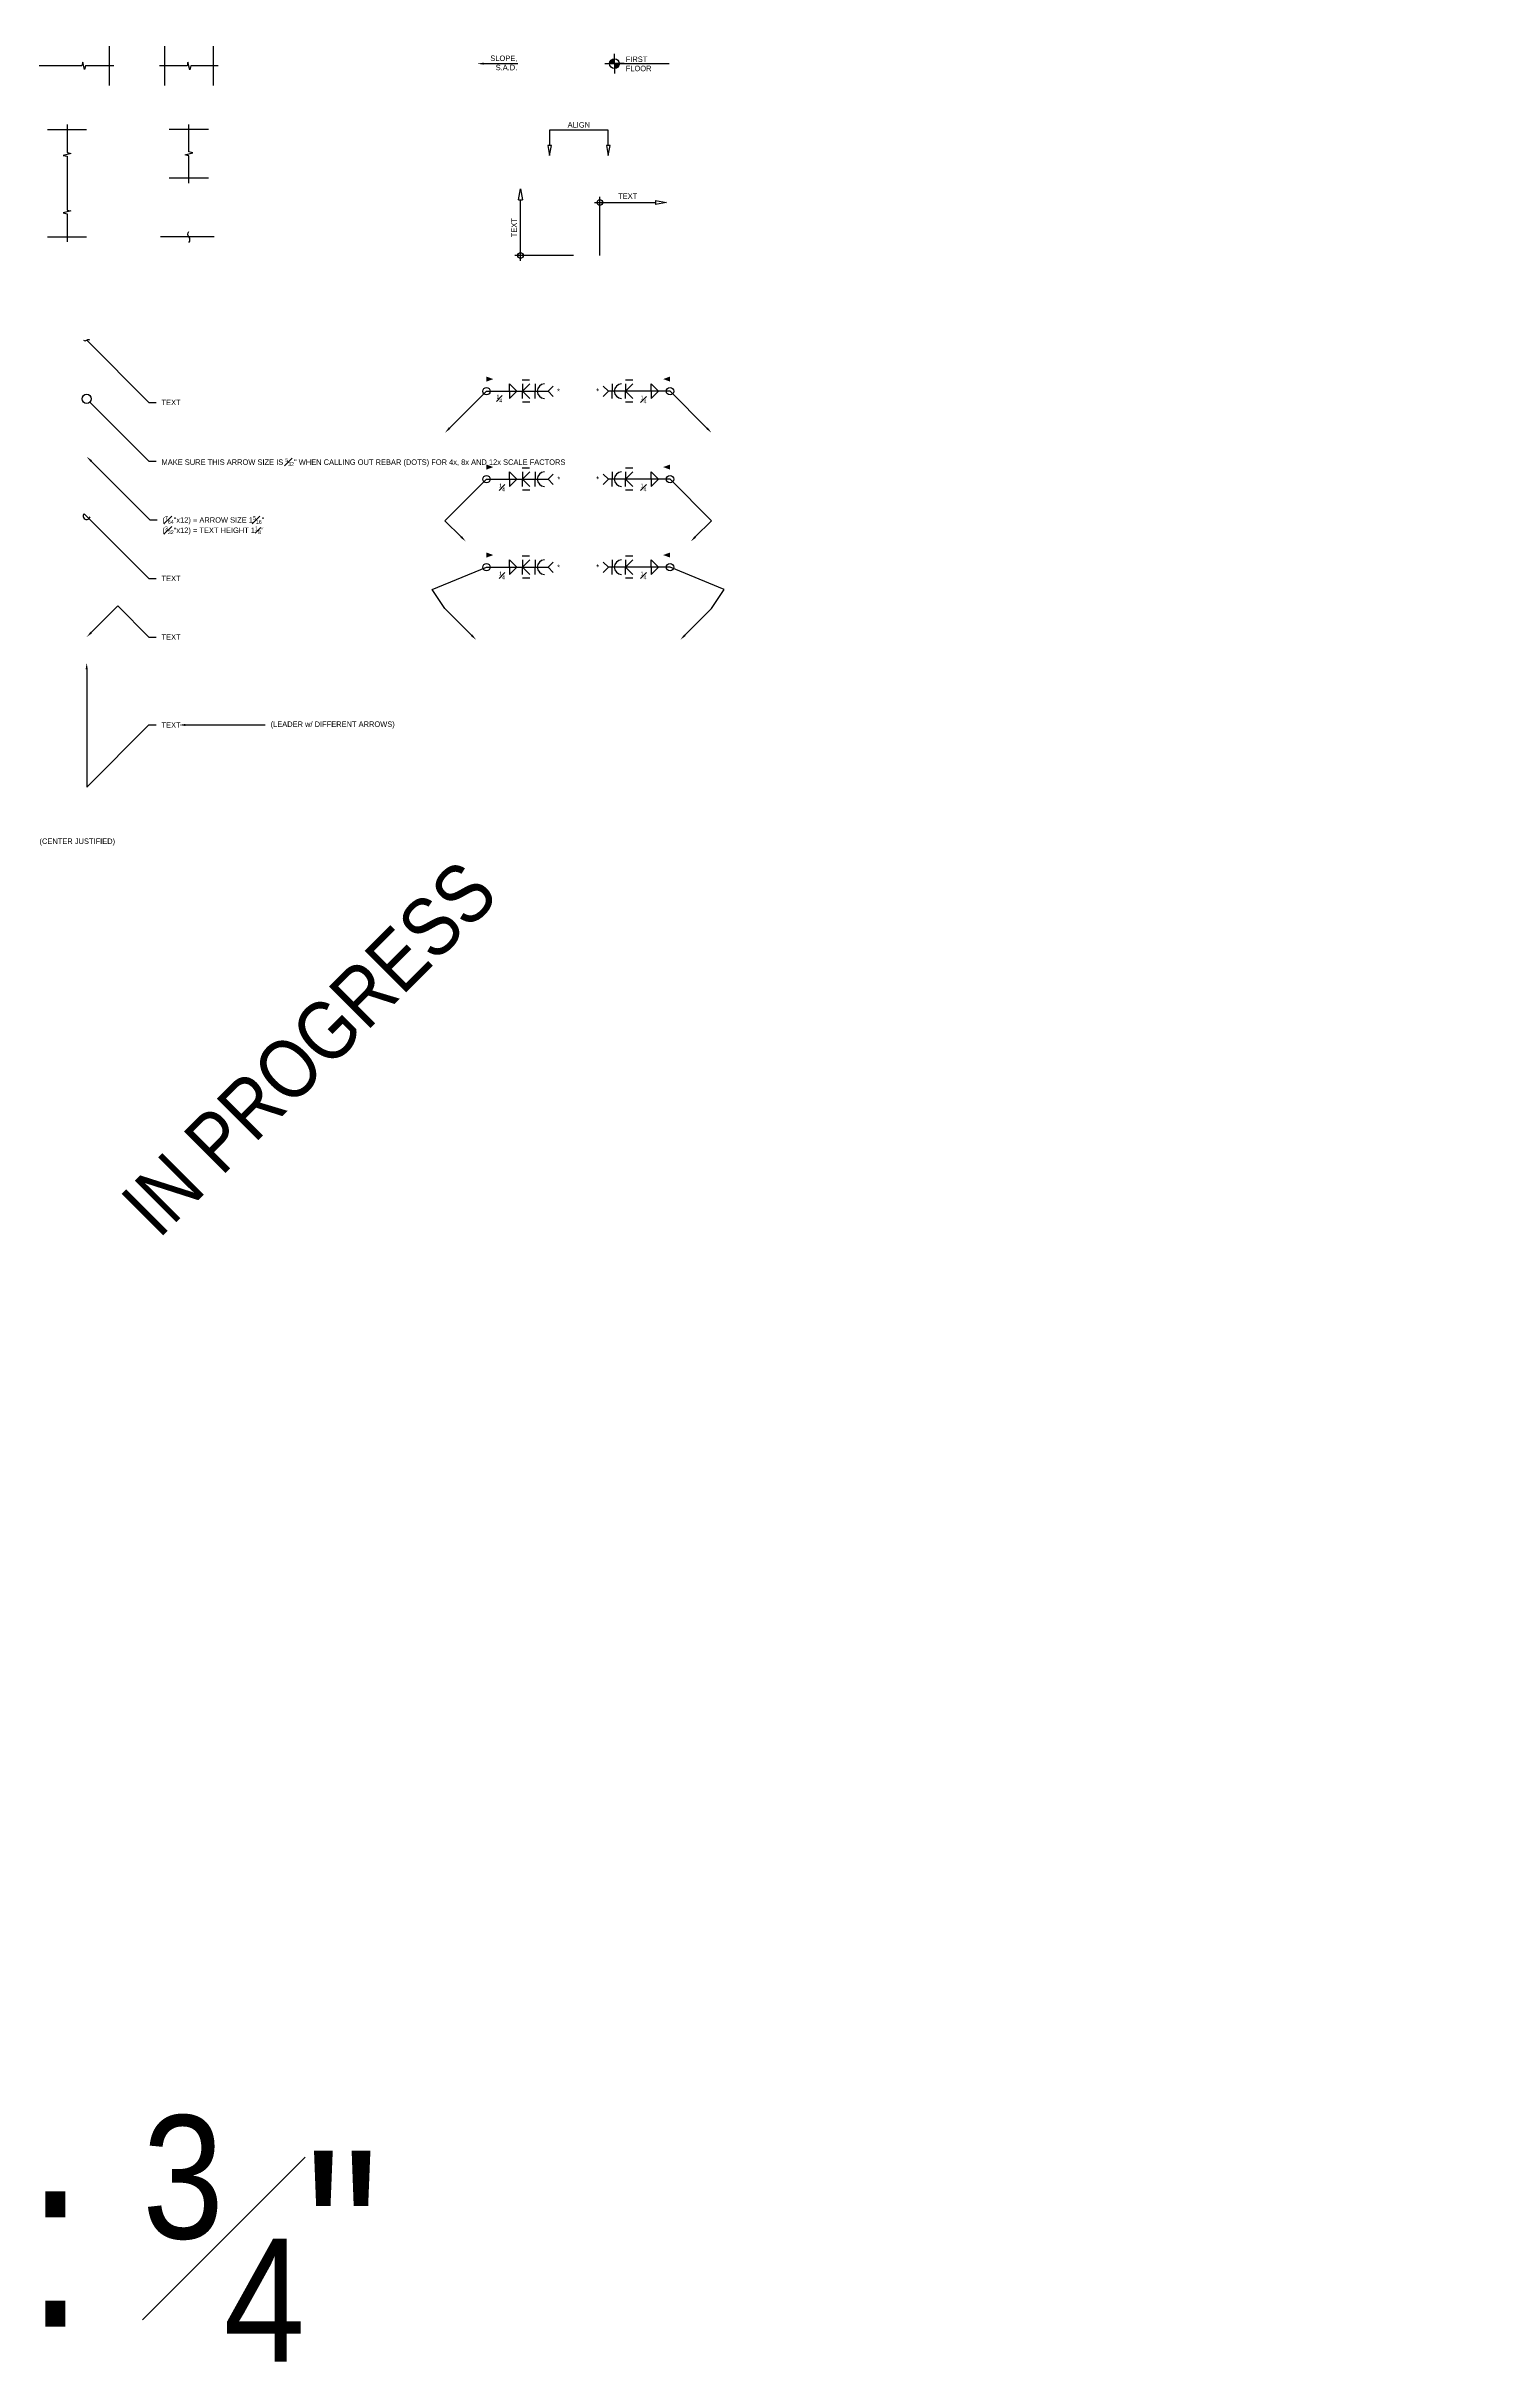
# Model space of a CAD drawing. Header units: inches. Extents: x -2661 to 42767, y -1222 to 9099.
# Drawn here: x 9316.5 to 9512.8, y 1395.1 to 1710.9 of the extents above; entities that cross this region are included whole.
import ezdxf
from ezdxf import colors
from ezdxf.entities.mleader import LeaderData, LeaderLine
from ezdxf.math import Vec2, Vec3

# ---------------------------------------------------------------- set-up
doc = ezdxf.new("R2010")
doc.units = ezdxf.units.IN
doc.header["$LTSCALE"] = 12
doc.header["$MEASUREMENT"] = 0
doc.header["$PDMODE"] = 3
doc.layers.get('0').update_dxf_attribs({"linetype": 'CONTINUOUS'})
doc.layers.get('DefPoints').update_dxf_attribs({"color": 251, "linetype": 'CONTINUOUS'})
for name, color, linetype in [('S-ANNO-DIMS', 2, 'CONTINUOUS'), ('S-ANNO-NOTE', 4, 'CONTINUOUS'), ('S-ANNO-NOTE-EXIST', 251, 'CONTINUOUS'), ('S-BREAK', 2, 'CONTINUOUS'), ('S-ROOM-NAME', 251, 'CONTINUOUS')]:
    doc.layers.add(name, color=color, linetype=linetype)
doc.layers.add('S-ANNO-NONPLOT', color=253, linetype='CONTINUOUS', plot=False, transparency=0.5)
doc.styles.add('Arial', font='arial.ttf', dxfattribs={"width": 0.85})
doc.dimstyles.new('DIM-8_Se', dxfattribs={"dimscale": 8, "dimtxt": 0.09375, "dimasz": 0.109375, "dimexe": 0.0625, "dimexo": 0.0625, "dimgap": 0.0625, "dimtad": 1, "dimdec": 4, "dimzin": 11, "dimdsep": 46, "dimlunit": 4, "dimtxsty": 'Arial', "dimblk": 'ARCHTICK', "dimcen": 0.125, "dimdle": 0.0625, "dimclrd": 256, "dimclre": 256, "dimclrt": 4, "dimadec": 0, "dimazin": 0, "dimtfac": 0.75, "dimtdec": 4, "dimtmove": 0, "dimatfit": 3, "dimfxl": 1, "dimfrac": 1, "dimtolj": 1, "dimtzin": 0, "dimarcsym": 0})

# ---------------------------------------------------------------- blocks, each defined once
blk = doc.blocks.new('_Integral')
at = {"color": 0, "linetype": 'ByBlock', "lineweight": -2}
for centre, start, end in [((0.44, -0.09), 102, 168), ((-0.44, 0.09), 282, 348)]:
    blk.add_arc(centre, 0.454, start, end, dxfattribs=at)
blk = doc.blocks.new('_DotBlank')
at = {"color": 0, "lineweight": -2}
blk.add_line((-0.5, 0), (-1, 0), dxfattribs=at)
blk.add_circle((0, 0), 0.5, dxfattribs=at)
blk = doc.blocks.new('_ClosedBlank')
at = {"color": 0, "linetype": 'ByBlock', "lineweight": -2}
for p, q in [((-1, 0.17), (0, 0)), ((-1, 0.17), (-1, -0.17)), ((0, 0), (-1, -0.17))]:
    blk.add_line(p, q, dxfattribs=at)
blk = doc.blocks.new('ARROW-LOOP')
at = {"color": 0}
blk.add_lwpolyline([(-1.81, 0), (0.54, 0, 1.317177), (-0.46, -0.28)], format="xyb", dxfattribs=at)
blk = doc.blocks.new('ELEV-SYMB')
at = {"layer": 'S-ANNO-NOTE', "color": 2}
for points in [[(-2, 0), (0, 0), (0, 2)], [(2, 0), (0, 0), (0, -2)]]:
    blk.add_lwpolyline(points, dxfattribs=at)
at = {"layer": 'S-ANNO-NOTE', "color": 2, "const_width": 1}
for points in [[(0, 0.5, 0.414214), (-0.5, 0, 0.414214)], [(0, -0.5, 0.414214), (0.5, 0, 0.414214)]]:
    blk.add_lwpolyline(points, format="xyb", dxfattribs=at)
at = {"layer": 'S-ANNO-NOTE', "color": 2}
blk.add_circle((0, 0), 1, dxfattribs=at)
blk = doc.blocks.new('_Small')
at = {"color": 0, "linetype": 'ByBlock', "lineweight": -2}
blk.add_circle((0, 0), 0.25, dxfattribs=at)
blk = doc.blocks.new('*D716')
at = {"layer": 'DefPoints', "color": 0, "transparency": 16777216}
for p in [(9401.09, 1689.61), (9401.09, 1689.61), (9392, 1682.38)]:
    blk.add_point(p, dxfattribs=at)
at = {"layer": 'S-ANNO-DIMS', "lineweight": -2, "transparency": 16777216}
for p, q in [((9392, 1682.38), (9392, 1690.36)), ((9391.25, 1689.61), (9399.59, 1689.61))]:
    blk.add_line(p, q, dxfattribs=at)
at = {"layer": 'S-ANNO-DIMS', "lineweight": -2, "transparency": 16777216, "xscale": 1.5, "yscale": 1.5, "zscale": 1.5, "rotation": 180}
blk.add_blockref('_Small', (9392, 1689.61), dxfattribs=at)
at = {"layer": 'S-ANNO-DIMS', "lineweight": -2, "transparency": 16777216, "xscale": 1.5, "yscale": 1.5, "zscale": 1.5}
blk.add_blockref('_ClosedBlank', (9401.09, 1689.61), dxfattribs=at)
at = {"layer": 'S-ANNO-DIMS', "color": 4, "transparency": 16777216, "insert": (9395.79, 1690.48), "char_height": 0.75, "attachment_point": 5, "style": 'Arial'}
blk.add_mtext('\\A1;TEXT ', dxfattribs=at)
blk = doc.blocks.new('Se_BREAK SQUIGGLE')
at = {"layer": 'S-BREAK'}
blk.add_lwpolyline([(0, -0.37, 0.408465), (0, 0, -0.407415), (0, 0.37, -2.166217)], format="xyb", dxfattribs=at)
blk = doc.blocks.new('Se_BREAK SYMBOL')
at = {"color": 0, "linetype": 'ByBlock'}
blk.add_lwpolyline([(6, 0), (0.38, 0), (0.19, -0.78), (-0.19, 0.78), (-0.38, 0), (-6, 0)], dxfattribs=at)
blk = doc.blocks.new('*D697')
at = {"layer": 'DefPoints', "color": 0, "transparency": 16777216}
for p in [(9381.17, 1691.47), (9381.17, 1691.47), (9388.41, 1682.38)]:
    blk.add_point(p, dxfattribs=at)
at = {"layer": 'S-ANNO-DIMS', "lineweight": -2, "transparency": 16777216}
for p, q in [((9381.17, 1681.63), (9381.17, 1689.97)), ((9388.41, 1682.38), (9380.42, 1682.38))]:
    blk.add_line(p, q, dxfattribs=at)
at = {"layer": 'S-ANNO-DIMS', "lineweight": -2, "transparency": 16777216, "xscale": 1.5, "yscale": 1.5, "zscale": 1.5}
for name, p, rotation in [('_ClosedBlank', (9381.17, 1691.47), 90), ('_Small', (9381.17, 1682.38), 270)]:
    blk.add_blockref(name, p, dxfattribs=dict(at, rotation=rotation))
at = {"layer": 'S-ANNO-DIMS', "color": 4, "transparency": 16777216, "insert": (9380.3, 1686.17), "char_height": 0.75, "attachment_point": 5, "rotation": 90, "style": 'Arial'}
blk.add_mtext('\\A1;TEXT ', dxfattribs=at)

msp = doc.modelspace()

# ---------------------------------------------------------------- linework, layer by layer
at = {"layer": 'S-ANNO-DIMS'}
msp.add_lwpolyline([(9393.37865, 1697.36114), (9392.87865, 1697.36114), (9393.12865, 1696.02781), (9393.37865, 1697.36114), (9393.12865, 1697.36114), (9393.12865, 1699.48248), (9385.12865, 1699.48248), (9385.12865, 1697.36114), (9384.87865, 1697.36114), (9385.12865, 1696.02781), (9385.37865, 1697.36114), (9384.87865, 1697.36114)], dxfattribs=at)
at = {"layer": 'S-ANNO-NONPLOT'}
for p, q in [((9325.0655, 1710.91349), (9325.0655, 1705.58015)), ((9332.61384, 1710.91349), (9332.61384, 1705.58015)), ((9339.2805, 1710.91349), (9339.2805, 1705.58015)), ((9316.67009, 1699.58015), (9322.00342, 1699.58015)), ((9338.61384, 1699.58015), (9333.2805, 1699.58015)), ((9338.61384, 1692.91349), (9333.2805, 1692.91349)), ((9316.67009, 1684.90572), (9322.00342, 1684.90572))]:
    msp.add_line(p, q, dxfattribs=at)
msp.add_lwpolyline([(9339.41629, 1684.90572), (9332.09936, 1684.90572)], dxfattribs=at)
at = {"layer": 'S-ANNO-NOTE', "color": 2}
msp.add_line((9392.65486, 1708.54926), (9401.45806, 1708.54926), dxfattribs=at)
at = {"layer": 'S-ANNO-NOTE'}
for p, q in [((9382.40329, 1665.36287), (9381.40329, 1665.36287)), ((9383.17963, 1664.86287), (9383.17963, 1663.86287)), ((9393.69062, 1664.86287), (9393.69062, 1663.86287)), ((9396.47544, 1665.36287), (9395.47544, 1665.36287)), ((9382.43067, 1662.36287), (9381.43067, 1662.36287)), ((9383.17963, 1662.86287), (9383.17963, 1663.86287)), ((9393.69062, 1662.86287), (9393.69062, 1663.86287)), ((9396.47544, 1662.36287), (9395.47544, 1662.36287)), ((9382.40329, 1653.36287), (9381.40329, 1653.36287)), ((9383.17963, 1652.86287), (9383.17963, 1651.86287)), ((9383.17963, 1650.86287), (9383.17963, 1651.86287)), ((9393.69062, 1652.86287), (9393.69062, 1651.86287)), ((9393.69062, 1650.86287), (9393.69062, 1651.86287)), ((9396.47544, 1653.36287), (9395.47544, 1653.36287)), ((9382.43067, 1650.36287), (9381.43067, 1650.36287)), ((9396.47544, 1650.36287), (9395.47544, 1650.36287)), ((9382.40329, 1641.36287), (9381.40329, 1641.36287)), ((9383.17963, 1640.86287), (9383.17963, 1639.86287)), ((9383.17963, 1638.86287), (9383.17963, 1639.86287)), ((9393.69062, 1640.86287), (9393.69062, 1639.86287)), ((9393.69062, 1638.86287), (9393.69062, 1639.86287)), ((9396.47544, 1641.36287), (9395.47544, 1641.36287)), ((9382.43067, 1638.36287), (9381.43067, 1638.36287)), ((9396.47544, 1638.36287), (9395.47544, 1638.36287))]:
    msp.add_line(p, q, dxfattribs=at)
for points in [[(9376.53162, 1663.86287, 0, 0, 0), (9376.53162, 1665.52085, 0.68404, 0, 0), (9377.47132, 1665.52085, 0, 0, 0)], [(9401.56254, 1663.86287, 0, 0, 0), (9401.56254, 1665.52085, 0.68404, 0, 0), (9400.62284, 1665.52085, 0, 0, 0)], [(9376.53162, 1651.86287, 0, 0, 0), (9376.53162, 1653.52085, 0.68404, 0, 0), (9377.47132, 1653.52085, 0, 0, 0)], [(9401.56254, 1651.86287, 0, 0, 0), (9401.56254, 1653.52085, 0.68404, 0, 0), (9400.62284, 1653.52085, 0, 0, 0)], [(9376.53162, 1639.86287, 0, 0, 0), (9376.53162, 1641.52085, 0.68404, 0, 0), (9377.47132, 1641.52085, 0, 0, 0)], [(9401.56254, 1639.86287, 0, 0, 0), (9401.56254, 1641.52085, 0.68404, 0, 0), (9400.62284, 1641.52085, 0, 0, 0)]]:
    msp.add_lwpolyline(points, format="xyseb", dxfattribs=at)
for points in [[(9379.6817, 1663.86287), (9379.6817, 1664.86287), (9380.6817, 1663.86287)], [(9381.43067, 1664.86287), (9381.43067, 1663.86287), (9382.43067, 1664.86287)], [(9385.63375, 1663.15576), (9384.92664, 1663.86287), (9385.63375, 1664.56997)], [(9392.46041, 1663.15576), (9393.16751, 1663.86287), (9392.46041, 1664.56997)], [(9395.50282, 1664.86287), (9395.50282, 1663.86287), (9396.50282, 1664.86287)], [(9398.98271, 1663.86287), (9398.98271, 1664.86287), (9399.98271, 1663.86287)], [(9379.6817, 1663.86287), (9379.6817, 1662.86287), (9380.6817, 1663.86287)], [(9381.43067, 1662.86287), (9381.43067, 1663.86287), (9382.43067, 1662.86287)], [(9395.50282, 1662.86287), (9395.50282, 1663.86287), (9396.50282, 1662.86287)], [(9398.98271, 1663.86287), (9398.98271, 1662.86287), (9399.98271, 1663.86287)], [(9379.6817, 1651.86287), (9379.6817, 1652.86287), (9380.6817, 1651.86287)], [(9379.6817, 1651.86287), (9379.6817, 1650.86287), (9380.6817, 1651.86287)], [(9381.43067, 1652.86287), (9381.43067, 1651.86287), (9382.43067, 1652.86287)], [(9381.43067, 1650.86287), (9381.43067, 1651.86287), (9382.43067, 1650.86287)], [(9385.63375, 1651.15576), (9384.92664, 1651.86287), (9385.63375, 1652.56997)], [(9392.46041, 1651.15576), (9393.16751, 1651.86287), (9392.46041, 1652.56997)], [(9395.50282, 1652.86287), (9395.50282, 1651.86287), (9396.50282, 1652.86287)], [(9395.50282, 1650.86287), (9395.50282, 1651.86287), (9396.50282, 1650.86287)], [(9398.98271, 1651.86287), (9398.98271, 1652.86287), (9399.98271, 1651.86287)], [(9398.98271, 1651.86287), (9398.98271, 1650.86287), (9399.98271, 1651.86287)], [(9379.6817, 1639.86287), (9379.6817, 1640.86287), (9380.6817, 1639.86287)], [(9379.6817, 1639.86287), (9379.6817, 1638.86287), (9380.6817, 1639.86287)], [(9381.43067, 1640.86287), (9381.43067, 1639.86287), (9382.43067, 1640.86287)], [(9381.43067, 1638.86287), (9381.43067, 1639.86287), (9382.43067, 1638.86287)], [(9385.63375, 1639.15576), (9384.92664, 1639.86287), (9385.63375, 1640.56997)], [(9392.46041, 1639.15576), (9393.16751, 1639.86287), (9392.46041, 1640.56997)], [(9395.50282, 1640.86287), (9395.50282, 1639.86287), (9396.50282, 1640.86287)], [(9395.50282, 1638.86287), (9395.50282, 1639.86287), (9396.50282, 1638.86287)], [(9398.98271, 1639.86287), (9398.98271, 1640.86287), (9399.98271, 1639.86287)], [(9398.98271, 1639.86287), (9398.98271, 1638.86287), (9399.98271, 1639.86287)]]:
    msp.add_lwpolyline(points, dxfattribs=at)
for centre in [(9376.53162, 1663.86287), (9401.56254, 1663.86287), (9376.53162, 1651.86287), (9401.56254, 1651.86287), (9376.53162, 1639.86287), (9401.56254, 1639.86287)]:
    msp.add_circle(centre, 0.5, dxfattribs=at)
for centre, start, end in [((9384.50022, 1663.79228), 93.7722975, 176.2277025), ((9395.01121, 1663.79228), 93.7722975, 176.2277025), ((9384.50022, 1663.93345), 183.7722975, 266.2277025), ((9395.01121, 1663.93345), 183.7722975, 266.2277025), ((9384.50022, 1651.79228), 93.7722975, 176.2277025), ((9384.50022, 1651.93345), 183.7722975, 266.2277025), ((9395.01121, 1651.79228), 93.7722975, 176.2277025), ((9395.01121, 1651.93345), 183.7722975, 266.2277025), ((9384.50022, 1639.79228), 93.7722975, 176.2277025), ((9384.50022, 1639.93345), 183.7722975, 266.2277025), ((9395.01121, 1639.79228), 93.7722975, 176.2277025), ((9395.01121, 1639.93345), 183.7722975, 266.2277025)]:
    msp.add_arc(centre, 1.07291, start, end, dxfattribs=at)
at = {"layer": 'S-BREAK'}
for points in [[(9325.73217, 1708.24682), (9321.84361, 1708.24682), (9321.71742, 1707.72792), (9321.46504, 1708.76572), (9321.33885, 1708.24682), (9314.00639, 1708.24682), (9313.8802, 1707.72792), (9313.62782, 1708.76572), (9313.50163, 1708.24682), (9309.66873, 1708.24682)], [(9319.33676, 1700.24682), (9319.33676, 1696.41393), (9319.85566, 1696.28774), (9318.81785, 1696.03535), (9319.33676, 1695.90916), (9319.33676, 1688.57671), (9319.85566, 1688.45052), (9318.81785, 1688.19813), (9319.33676, 1688.07194), (9319.33676, 1684.23905)]]:
    msp.add_lwpolyline(points, dxfattribs=at)

# ---------------------------------------------------------------- block references
at = {"layer": 'S-ANNO-NOTE', "xscale": 0.6666666666666666, "yscale": 0.6666666666666666, "zscale": 0.6666666666666666}
msp.add_blockref('ELEV-SYMB', (9393.98819, 1708.54926), dxfattribs=at)
at = {"layer": 'S-BREAK'}
for name, p, xscale, yscale, zscale in [('Se_BREAK SYMBOL', (9335.94717, 1708.24682), 0.6666666666666666, 0.6666666666666666, 0.6666666666666666), ('Se_BREAK SQUIGGLE', (9335.94717, 1684.90572), 2, 2, 2)]:
    msp.add_blockref(name, p, dxfattribs=dict(at, xscale=xscale, yscale=yscale, zscale=zscale))
at = {"layer": 'S-BREAK', "xscale": 0.6666666666666666, "yscale": 0.6666666666666666, "zscale": 0.6666666666666666, "rotation": 270}
msp.add_blockref('Se_BREAK SYMBOL', (9335.94717, 1696.24682), dxfattribs=at)

# ---------------------------------------------------------------- texts
at = {"layer": 'S-ANNO-NOTE', "insert": (9380.73955, 1709.64579), "char_height": 0.75, "width": 3.8678273, "attachment_point": 3, "rotation": 359.8065106, "style": 'Arial'}
msp.add_mtext('SLOPE, S.A.D.', dxfattribs=at)
at = {"layer": 'S-ANNO-NOTE', "style": 'Arial'}
for s, insert, char_height, width, attachment_point in [('FIRST\\PFLOOR', (9395.52602, 1709.52212), 0.75, 12.0077712, 1), ('ALIGN', (9389.12865, 1699.81581), 0.75, 3.2306086, 8), ('\\A1;{\\H0.7x;\\S1#4;}', (9377.89454, 1663.38987), 0.75, 1.3935525, 1), ('*', (9386.16159, 1663.86287), 0.75, 8.4425806, 4), ('*', (9391.89799, 1663.86287), 0.75, 9.7010774, 6), ('\\A1;{\\H0.7x;\\S1#4;}', (9398.34245, 1663.2631), 0.75, 2.4380472, 3), ('*', (9386.19616, 1651.86287), 0.75, 9.7010774, 4), ('*', (9391.89799, 1651.86287), 0.75, 9.7010774, 6), ('\\A1;{\\H0.7x;\\S1#4;}', (9379.04145, 1651.2631), 0.75, 2.4380472, 3), ('\\A1;{\\H0.7x;\\S1#4;}', (9398.34245, 1651.2631), 0.75, 2.4380472, 3), ('\\A1;{\\H0.7x;\\S1#4;}', (9379.04145, 1639.2631), 0.75, 2.4380472, 3), ('*', (9386.16159, 1639.86287), 0.75, 8.4425806, 4), ('*', (9391.89799, 1639.86287), 0.75, 9.7010774, 6), ('\\A1;{\\H0.7x;\\S1#4;}', (9398.34245, 1639.2631), 0.75, 2.4380472, 3), ('\\A1;1{\\H0.7x;\\S1#2;\\H1.4286x;" = 1\'-0"\\P\\H0.99998x;8x\\PTEXT SIZE: \\H0.7x;\\S3#4;\\H1.4286x;"}', (9169.70251, 1513.50267), 24, 383.8709751, 1)]:
    msp.add_mtext(s, dxfattribs=dict(at, insert=insert, char_height=char_height, width=width, attachment_point=attachment_point))
at = {"layer": 'S-ANNO-NOTE', "color": 191, "insert": (9315.57937, 1602.37107), "char_height": 0.75, "width": 10.4807638, "attachment_point": 4, "style": 'Arial'}
msp.add_mtext('(CENTER JUSTIFIED)', dxfattribs=at)
at = {"layer": 'S-ROOM-NAME', "ltscale": 0.25, "insert": (9352.34519, 1574.22129), "char_height": 8, "width": 86.1334112, "attachment_point": 5, "rotation": 45, "style": 'Arial'}
msp.add_mtext('{\\fArial|b0|i0|c0|p34;IN PROGRESS}', dxfattribs=at)

# ---------------------------------------------------------------- dimensions: what is measured, and where the dimension line sits
at = {"layer": 'S-ANNO-DIMS'}
for base, p1, p2, angle, picture, middle in [((9381.17365, 1691.46879), (9388.40536, 1682.37697), (9381.17365, 1691.46879), 270, '*D697', (9380.29865, 1686.17288)), ((9401.0878, 1689.60869), (9391.99598, 1682.37697), (9401.0878, 1689.60869), 180, '*D716', (9395.79189, 1690.48369))]:
    dim = msp.add_linear_dim(base=base, p1=p1, p2=p2, angle=angle, text='TEXT ', dimstyle='DIM-8_Se', override={"dimasz": 0.1875, "dimexe": 0.09375, "dimexo": 0, "dimblk1": 'Small', "dimblk2": 'ClosedBlank', "dimsah": 1, "dimdle": 0.09375, "dimse2": 1}, dxfattribs=at)
    dim.commit()
    dim.dimension.update_dxf_attribs({"geometry": picture, "text_midpoint": middle})

# ---------------------------------------------------------------- leaders
at = {"layer": 'S-ANNO-NOTE'}
ml = msp.add_multileader_mtext('Standard', dxfattribs=at)
ml.set_content('', color=4, style='Arial')
ml.set_leader_properties(color=2)
ml.build(insert=Vec2(0, 0))
ml.multileader.update_dxf_attribs({"has_dogleg": 0, "dogleg_length": 1.21451, "arrow_head_size": 0.875, "scale": 8})
ctx = ml.context
ctx.base_point, ctx.scale, ctx.char_height, ctx.arrow_head_size, ctx.landing_gap_size, ctx.plane_origin, ctx.plane_x_axis, ctx.plane_y_axis = Vec3(9382.26182, 1708.54926), 8, 0.75, 0.875, 0.72, Vec3(9372.76233, 1715.57986), Vec3(-1, 0), Vec3(0, -1)
ctx.text_align_type = 2
notes = []
notes.append((ctx, [(0, (1, 1, 0), (9379.5539, 1708.54926), (1, 0), 1.26792, [(0, [(9375.27905, 1708.54926)], 0, [])])]))
ctx.mtext.insert, ctx.mtext.text_direction, ctx.mtext.rotation, ctx.mtext.alignment, ctx.mtext.flow_direction = Vec3(9381.54182, 1708.17426), Vec3(-1, 0), 3.141592654, 3, 5
ml = msp.add_multileader_mtext('Standard', dxfattribs=at)
ml.set_content('TEXT', color=4, style='Arial')
ml.set_leader_properties(color=2)
ml.set_arrow_properties(name='INTEGRAL')
ml.build(insert=Vec2(0, 0))
ml.multileader.update_dxf_attribs({"dogleg_length": 0.36, "arrow_head_size": 0.875, "scale": 8})
ctx = ml.context
ctx.base_point, ctx.scale, ctx.char_height, ctx.arrow_head_size, ctx.landing_gap_size, ctx.plane_origin = Vec3(9331.49973, 1662.33925), 8, 0.75, 0.875, 0.72, Vec3(9286.79295, 1960.67407)
notes.append((ctx, [(0, (1, 1, 0), (9330.49973, 1662.33925), (1, 0), 1, [(0, [(9322.01445, 1670.82453)], 0, [])])]))
ctx.mtext.insert, ctx.mtext.width, ctx.mtext.flow_direction = Vec3(9332.21973, 1662.71425), 16, 5
ml = msp.add_multileader_mtext('Standard', dxfattribs=at)
ml.set_content('\\A1;{\\C4;MAKE SURE THIS ARROW SIZE IS \\H0.7x;\\S5#32;\\H1.4286x;" WHEN CALLING OUT REBAR (DOTS) FOR 4x, 8x AND 12x SCALE FACTORS}', color=4, style='Arial')
ml.set_leader_properties(color=2)
ml.set_arrow_properties(name='DOTBLANK')
ml.build(insert=Vec2(0, 0))
ml.multileader.update_dxf_attribs({"dogleg_length": 0.36, "arrow_head_size": 1.25, "scale": 8})
ctx = ml.context
ctx.base_point, ctx.scale, ctx.char_height, ctx.arrow_head_size, ctx.landing_gap_size, ctx.plane_origin = Vec3(9331.49973, 1654.33925), 8, 0.75, 1.25, 0.72, Vec3(9286.79295, 1952.67407)
notes.append((ctx, [(0, (1, 1, 0), (9330.49973, 1654.33925), (1, 0), 1, [(0, [(9322.01445, 1662.82453)], 0, [])])]))
ctx.mtext.insert, ctx.mtext.width, ctx.mtext.defined_height, ctx.mtext.flow_direction = Vec3(9332.21973, 1654.72064), 16, 2.51618, 5
ml = msp.add_multileader_mtext('Standard', dxfattribs=at)
ml.set_content('', color=4, style='Arial')
ml.set_leader_properties(color=2)
ml.build(insert=Vec2(0, 0))
ml.multileader.update_dxf_attribs({"dogleg_length": 1.21451, "arrow_head_size": 0.875, "scale": 8})
ctx = ml.context
ctx.base_point, ctx.scale, ctx.char_height, ctx.arrow_head_size, ctx.landing_gap_size, ctx.plane_origin = Vec3(9384.92664, 1663.86287), 8, 0.75, 0.875, 0.72, Vec3(9369.50102, 1656.83227)
notes.append((ctx, [(0, (1, 1, 0), (9376.53162, 1663.86287), (1, 0), 8.39502, [(0, [(9370.87477, 1658.20601)], 0, [])])]))
ctx.mtext.insert, ctx.mtext.flow_direction = Vec3(9385.64664, 1664.23787), 5
ml = msp.add_multileader_mtext('Standard', dxfattribs=at)
ml.set_content('', color=4, style='Arial')
ml.set_leader_properties(color=2)
ml.build(insert=Vec2(0, 0))
ml.multileader.update_dxf_attribs({"dogleg_length": 1.21451, "arrow_head_size": 0.875, "scale": 8})
ctx = ml.context
ctx.base_point, ctx.scale, ctx.char_height, ctx.arrow_head_size, ctx.landing_gap_size, ctx.plane_origin = Vec3(9391.72751, 1663.86287), 8, 0.75, 0.875, 0.72, Vec3(9408.59313, 1656.83227)
ctx.text_align_type = 2
notes.append((ctx, [(0, (1, 1, 0), (9401.56254, 1663.86287), (-1, 0), 8.39502, [(0, [(9407.21939, 1658.20601)], 0, [])])]))
ctx.mtext.insert, ctx.mtext.alignment, ctx.mtext.flow_direction = Vec3(9392.44751, 1664.23787), 3, 5
ml = msp.add_multileader_mtext('Standard', dxfattribs=at)
ml.set_content('\\A1;{\\C4;(\\H0.7x;\\S7#64;\\H1.4286x;"x12) = ARROW SIZE 1\\H0.7x;\\S5#16;\\H1.4286x;"\\P(\\H0.7x;\\S3#32;\\H1.4286x;"x12) = TEXT HEIGHT 1\\H0.7x;\\S1#8;\\H1.4286x;"}', color=4, style='Arial')
ml.set_leader_properties(color=2)
ml.build(insert=Vec2(0, 0))
ml.multileader.update_dxf_attribs({"dogleg_length": 0.36, "arrow_head_size": 0.875, "scale": 8})
ctx = ml.context
ctx.base_point, ctx.scale, ctx.char_height, ctx.arrow_head_size, ctx.landing_gap_size, ctx.plane_origin = Vec3(9331.62414, 1646.33925), 8, 0.75, 0.875, 0.72, Vec3(9286.91736, 1944.67407)
notes.append((ctx, [(0, (1, 1, 0), (9330.62414, 1646.33925), (1, 0), 1, [(0, [(9322.01445, 1654.94893)], 0, [])])]))
ctx.mtext.insert, ctx.mtext.width, ctx.mtext.flow_direction = Vec3(9332.34414, 1646.8245), 16, 5
ml = msp.add_multileader_mtext('Standard', dxfattribs=at)
ml.set_content('', color=4, style='Arial')
ml.set_leader_properties(color=2)
ml.build(insert=Vec2(0, 0))
ml.multileader.update_dxf_attribs({"dogleg_length": 1.21451, "arrow_head_size": 0.875, "scale": 8})
ctx = ml.context
ctx.base_point, ctx.scale, ctx.char_height, ctx.arrow_head_size, ctx.landing_gap_size, ctx.plane_origin = Vec3(9384.92664, 1651.86287), 8, 0.75, 0.875, 0.72, Vec3(9369.50102, 1644.83227)
notes.append((ctx, [(0, (1, 1, 0), (9376.53162, 1651.86287), (1, 0), 8.39502, [(0, [(9373.7032, 1643.37758), (9370.87477, 1646.20601)], 0, [])])]))
ctx.mtext.insert, ctx.mtext.flow_direction = Vec3(9385.64664, 1652.23787), 5
ml = msp.add_multileader_mtext('Standard', dxfattribs=at)
ml.set_content('', color=4, style='Arial')
ml.set_leader_properties(color=2)
ml.build(insert=Vec2(0, 0))
ml.multileader.update_dxf_attribs({"dogleg_length": 1.21451, "arrow_head_size": 0.875, "scale": 8})
ctx = ml.context
ctx.base_point, ctx.scale, ctx.char_height, ctx.arrow_head_size, ctx.landing_gap_size, ctx.plane_origin = Vec3(9391.72751, 1651.86287), 8, 0.75, 0.875, 0.72, Vec3(9408.59313, 1644.83227)
ctx.text_align_type = 2
notes.append((ctx, [(0, (1, 1, 0), (9401.56254, 1651.86287), (-1, 0), 8.39502, [(0, [(9404.39096, 1643.37758), (9407.21939, 1646.20601)], 0, [])])]))
ctx.mtext.insert, ctx.mtext.alignment, ctx.mtext.flow_direction = Vec3(9392.44751, 1652.23787), 3, 5
ml = msp.add_multileader_mtext('Standard', dxfattribs=at)
ml.set_content('TEXT', color=4, style='Arial')
ml.set_leader_properties(color=2)
ml.set_arrow_properties(name='ARROW-LOOP')
ml.build(insert=Vec2(0, 0))
ml.multileader.update_dxf_attribs({"dogleg_length": 0.36, "arrow_head_size": 0.875, "scale": 8})
ctx = ml.context
ctx.base_point, ctx.scale, ctx.char_height, ctx.arrow_head_size, ctx.landing_gap_size, ctx.plane_origin = Vec3(9331.49973, 1638.33925), 8, 0.75, 0.875, 0.72, Vec3(9286.79295, 1936.67407)
notes.append((ctx, [(0, (1, 1, 0), (9330.49973, 1638.33925), (1, 0), 1, [(0, [(9322.01445, 1646.82453)], 0, [])])]))
ctx.mtext.insert, ctx.mtext.width, ctx.mtext.flow_direction = Vec3(9332.21973, 1638.71425), 16, 5
ml = msp.add_multileader_mtext('Standard', dxfattribs=at)
ml.set_content('', color=4, style='Arial')
ml.set_leader_properties(color=2)
ml.build(insert=Vec2(0, 0))
ml.multileader.update_dxf_attribs({"dogleg_length": 1.21451, "arrow_head_size": 0.875, "scale": 8})
ctx = ml.context
ctx.base_point, ctx.scale, ctx.char_height, ctx.arrow_head_size, ctx.landing_gap_size, ctx.plane_origin = Vec3(9384.92664, 1639.86287), 8, 0.75, 0.875, 0.72, Vec3(9369.50102, 1632.83227)
notes.append((ctx, [(0, (1, 1, 0), (9376.53162, 1639.86287), (1, 0), 8.39502, [(1, [(9375.11741, 1629.96337), (9370.87477, 1634.20601), (9369.14059, 1636.8014)], 0, [])])]))
ctx.mtext.insert, ctx.mtext.flow_direction = Vec3(9385.64664, 1640.23787), 5
ml = msp.add_multileader_mtext('Standard', dxfattribs=at)
ml.set_content('', color=4, style='Arial')
ml.set_leader_properties(color=2)
ml.build(insert=Vec2(0, 0))
ml.multileader.update_dxf_attribs({"dogleg_length": 1.21451, "arrow_head_size": 0.875, "scale": 8})
ctx = ml.context
ctx.base_point, ctx.scale, ctx.char_height, ctx.arrow_head_size, ctx.landing_gap_size, ctx.plane_origin = Vec3(9391.72751, 1639.86287), 8, 0.75, 0.875, 0.72, Vec3(9408.59313, 1632.83227)
ctx.text_align_type = 2
notes.append((ctx, [(0, (1, 1, 0), (9401.56254, 1639.86287), (-1, 0), 8.39502, [(1, [(9402.97675, 1629.96337), (9407.21939, 1634.20601), (9408.95357, 1636.8014)], 0, [])])]))
ctx.mtext.insert, ctx.mtext.alignment, ctx.mtext.flow_direction = Vec3(9392.44751, 1640.23787), 3, 5
ml = msp.add_multileader_mtext('Standard', dxfattribs=at)
ml.set_content('TEXT', color=4, style='Arial')
ml.set_leader_properties(color=2)
ml.build(insert=Vec2(0, 0))
ml.multileader.update_dxf_attribs({"dogleg_length": 21.88349, "arrow_head_size": 0.875, "scale": 8})
ctx = ml.context
ctx.base_point, ctx.scale, ctx.char_height, ctx.arrow_head_size, ctx.landing_gap_size, ctx.plane_origin = Vec3(9331.49973, 1630.33925), 8, 0.75, 0.875, 0.72, Vec3(9275.98433, 2070.4003)
notes.append((ctx, [(0, (1, 1, 0), (9330.49973, 1630.33925), (1, 0), 1, [(0, [(9322.01445, 1630.33925), (9326.25709, 1634.58189)], 0, [])])]))
ctx.mtext.insert, ctx.mtext.width, ctx.mtext.flow_direction = Vec3(9332.21973, 1630.71425), 16, 5
ml = msp.add_multileader_mtext('Standard', dxfattribs=at)
ml.set_content('TEXT', color=4, style='Arial')
ml.set_leader_properties(color=2)
ml.build(insert=Vec2(0, 0))
ml.multileader.update_dxf_attribs({"dogleg_length": 0.36, "arrow_head_size": 0.875, "scale": 8})
ctx = ml.context
ctx.base_point, ctx.scale, ctx.char_height, ctx.arrow_head_size, ctx.landing_gap_size, ctx.plane_origin = Vec3(9331.49973, 1618.33925), 8, 0.75, 0.875, 0.72, Vec3(9286.79295, 1916.67407)
notes.append((ctx, [(0, (1, 1, 0), (9330.49973, 1618.33925), (1, 0), 1, [(1, [(9322.01445, 1626.82453), (9322.01445, 1609.85396)], 0, [])])]))
ctx.mtext.insert, ctx.mtext.width, ctx.mtext.flow_direction = Vec3(9332.21973, 1618.71425), 16, 5
at = {"layer": 'S-ANNO-NOTE', "color": 191}
ml = msp.add_multileader_mtext('Standard', dxfattribs=at)
ml.set_content('(LEADER w/ DIFFERENT ARROWS)', color=191, style='Arial')
ml.set_leader_properties(color=191)
ml.build(insert=Vec2(0, 0))
ml.multileader.update_dxf_attribs({"text_right_attachment_type": 3, "dogleg_length": 0.36, "arrow_head_size": 0.875, "scale": 8})
ctx = ml.context
ctx.base_point, ctx.scale, ctx.char_height, ctx.arrow_head_size, ctx.landing_gap_size, ctx.plane_origin = Vec3(9346.3709, 1618.33925), 8, 0.75, 0.875, 0.72, Vec3(9300.79905, 1915.44747)
ctx.right_attachment = 3
notes.append((ctx, [(0, (1, 1, 0), (9345.3709, 1618.33925), (1, 0), 1, [(0, [(9334.60732, 1618.33925)], 0, [])])]))
ctx.mtext.insert, ctx.mtext.width, ctx.mtext.defined_height, ctx.mtext.flow_direction = Vec3(9347.0909, 1618.82449), 19.9808359, 3.05428, 5
at = {"layer": 'S-ANNO-NOTE'}
ml = msp.add_multileader_mtext('Standard', dxfattribs=at)
ml.set_content('\\A1;{\\C256;TEXT IS BOTTOM LEFT JUSTIFIED TO KEEP CONSISTENT GAP BETWEEN DETAIL TITLE & NOTES}', color=4, style='Arial')
ml.set_leader_properties(color=2)
ml.build(insert=Vec2(0, 0))
ml.multileader.update_dxf_attribs({"dogleg_length": 0.36, "arrow_head_size": 1.3125, "scale": 12})
ctx = ml.context
ctx.base_point, ctx.scale, ctx.char_height, ctx.arrow_head_size, ctx.landing_gap_size, ctx.plane_origin = Vec3(9584.77257, 1586.60491), 12, 1.125, 1.3125, 1.08, Vec3(9645.96297, 1860.48908)
ctx.text_align_type = 2
notes.append((ctx, [(0, (1, 1, 0), (9610.22476, 1586.60491), (-1, 0), 1.5, [(0, [(9614.80766, 1581.89463)], 0, [])])]))
ctx.mtext.insert, ctx.mtext.width, ctx.mtext.defined_height, ctx.mtext.alignment, ctx.mtext.flow_direction = Vec3(9607.64476, 1587.18046), 21.8386673, 6.3354, 3, 5
at = {"layer": 'S-ANNO-NOTE-EXIST'}
ml = msp.add_multileader_mtext('Standard', dxfattribs=at)
ml.set_content('{\\C256;TEXT}', color=4, style='Arial')
ml.set_leader_properties(color=256)
ml.set_arrow_properties(name='INTEGRAL')
ml.build(insert=Vec2(0, 0))
ml.multileader.update_dxf_attribs({"dogleg_length": 0.36, "arrow_head_size": 0.875, "scale": 8})
ctx = ml.context
ctx.base_point, ctx.scale, ctx.char_height, ctx.arrow_head_size, ctx.landing_gap_size, ctx.plane_origin = Vec3(9272.0782, 1660.84921), 8, 0.75, 0.875, 0.72, Vec3(9225.99582, 1959.18403)
notes.append((ctx, [(0, (1, 1, 0), (9271.0782, 1660.84921), (1, 0), 1, [(0, [(9265.42135, 1666.50607)], 0, [])])]))
ctx.mtext.insert, ctx.mtext.width, ctx.mtext.flow_direction = Vec3(9272.7982, 1661.22421), 16, 5
ml = msp.add_multileader_mtext('Standard', dxfattribs=at)
ml.set_content('{\\C256;TEXT}', color=4, style='Arial')
ml.set_leader_properties(color=256)
ml.set_arrow_properties(name='DOTBLANK')
ml.build(insert=Vec2(0, 0))
ml.multileader.update_dxf_attribs({"dogleg_length": 0.36, "arrow_head_size": 1.25, "scale": 8})
ctx = ml.context
ctx.base_point, ctx.scale, ctx.char_height, ctx.arrow_head_size, ctx.landing_gap_size, ctx.plane_origin = Vec3(9272.0782, 1652.84921), 8, 0.75, 1.25, 0.72, Vec3(9225.99582, 1951.18403)
notes.append((ctx, [(0, (1, 1, 0), (9271.0782, 1652.84921), (1, 0), 1, [(0, [(9265.42135, 1658.50607)], 0, [])])]))
ctx.mtext.insert, ctx.mtext.width, ctx.mtext.flow_direction = Vec3(9272.7982, 1653.22421), 16, 5
ml = msp.add_multileader_mtext('Standard', dxfattribs=at)
ml.set_content('{\\C256;TEXT}', color=4, style='Arial')
ml.set_leader_properties(color=256)
ml.set_arrow_properties(name='CLOSEDBLANK')
ml.build(insert=Vec2(0, 0))
ml.multileader.update_dxf_attribs({"dogleg_length": 0.36, "arrow_head_size": 0.875, "scale": 8})
ctx = ml.context
ctx.base_point, ctx.scale, ctx.char_height, ctx.arrow_head_size, ctx.landing_gap_size, ctx.plane_origin = Vec3(9272.0782, 1644.84921), 8, 0.75, 0.875, 0.72, Vec3(9225.99582, 1943.18403)
notes.append((ctx, [(0, (1, 1, 0), (9271.0782, 1644.84921), (1, 0), 1, [(0, [(9265.42135, 1650.50607)], 0, [])])]))
ctx.mtext.insert, ctx.mtext.width, ctx.mtext.flow_direction = Vec3(9272.7982, 1645.22421), 16, 5
ml = msp.add_multileader_mtext('Standard', dxfattribs=at)
ml.set_content('{\\C256;TEXT}', color=4, style='Arial')
ml.set_leader_properties(color=256)
ml.set_arrow_properties(name='ARROW-LOOP')
ml.build(insert=Vec2(0, 0))
ml.multileader.update_dxf_attribs({"dogleg_length": 0.36, "arrow_head_size": 0.875, "scale": 8})
ctx = ml.context
ctx.base_point, ctx.scale, ctx.char_height, ctx.arrow_head_size, ctx.landing_gap_size, ctx.plane_origin = Vec3(9272.0782, 1636.84921), 8, 0.75, 0.875, 0.72, Vec3(9225.99582, 1935.18403)
notes.append((ctx, [(0, (1, 1, 0), (9271.0782, 1636.84921), (1, 0), 1, [(0, [(9265.42135, 1642.50607)], 0, [])])]))
ctx.mtext.insert, ctx.mtext.width, ctx.mtext.flow_direction = Vec3(9272.7982, 1637.22421), 16, 5
ml = msp.add_multileader_mtext('Standard', dxfattribs=at)
ml.set_content('{\\C256;TEXT}', color=4, style='Arial')
ml.set_leader_properties(color=256)
ml.set_arrow_properties(name='INTEGRAL')
ml.build(insert=Vec2(0, 0))
ml.multileader.update_dxf_attribs({"dogleg_length": 0.36, "arrow_head_size": 1.3125, "scale": 12})
ctx = ml.context
ctx.base_point, ctx.scale, ctx.char_height, ctx.arrow_head_size, ctx.landing_gap_size, ctx.plane_origin = Vec3(9712.75587, 1617.37763), 12, 1.125, 1.3125, 1.08, Vec3(9763.26462, 1915.71245)
ctx.text_align_type = 2
notes.append((ctx, [(0, (1, 1, 0), (9719.77187, 1617.37763), (-1, 0), 1.5, [(0, [(9728.04311, 1625.86291)], 0, [])])]))
ctx.mtext.insert, ctx.mtext.width, ctx.mtext.alignment, ctx.mtext.flow_direction = Vec3(9717.19187, 1617.94013), 24, 3, 5
ml = msp.add_multileader_mtext('Standard', dxfattribs=at)
ml.set_content('{\\C256;TEXT}', color=4, style='Arial')
ml.set_leader_properties(color=256)
ml.set_arrow_properties(name='DOTBLANK')
ml.build(insert=Vec2(0, 0))
ml.multileader.update_dxf_attribs({"dogleg_length": 0.36, "arrow_head_size": 1.875, "scale": 12})
ctx = ml.context
ctx.base_point, ctx.scale, ctx.char_height, ctx.arrow_head_size, ctx.landing_gap_size, ctx.plane_origin = Vec3(9712.75587, 1605.37763), 12, 1.125, 1.875, 1.08, Vec3(9763.26462, 1903.71245)
ctx.text_align_type = 2
notes.append((ctx, [(0, (1, 1, 0), (9719.77187, 1605.37763), (-1, 0), 1.5, [(0, [(9728.04311, 1613.86291)], 0, [])])]))
ctx.mtext.insert, ctx.mtext.width, ctx.mtext.alignment, ctx.mtext.flow_direction = Vec3(9717.19187, 1605.94013), 24, 3, 5
ml = msp.add_multileader_mtext('Standard', dxfattribs=at)
ml.set_content('{\\C256;TEXT}', color=4, style='Arial')
ml.set_leader_properties(color=256)
ml.set_arrow_properties(name='CLOSEDBLANK')
ml.build(insert=Vec2(0, 0))
ml.multileader.update_dxf_attribs({"dogleg_length": 0.36, "arrow_head_size": 1.3125, "scale": 12})
ctx = ml.context
ctx.base_point, ctx.scale, ctx.char_height, ctx.arrow_head_size, ctx.landing_gap_size, ctx.plane_origin = Vec3(9712.75587, 1593.37763), 12, 1.125, 1.3125, 1.08, Vec3(9763.26462, 1891.71245)
ctx.text_align_type = 2
notes.append((ctx, [(0, (1, 1, 0), (9719.77187, 1593.37763), (-1, 0), 1.5, [(0, [(9728.04311, 1601.86291)], 0, [])])]))
ctx.mtext.insert, ctx.mtext.width, ctx.mtext.alignment, ctx.mtext.flow_direction = Vec3(9717.19187, 1593.94013), 24, 3, 5
ml = msp.add_multileader_mtext('Standard', dxfattribs=at)
ml.set_content('{\\C256;TEXT}', color=4, style='Arial')
ml.set_leader_properties(color=256)
ml.set_arrow_properties(name='ARROW-LOOP')
ml.build(insert=Vec2(0, 0))
ml.multileader.update_dxf_attribs({"dogleg_length": 0.36, "arrow_head_size": 1.3125, "scale": 12})
ctx = ml.context
ctx.base_point, ctx.scale, ctx.char_height, ctx.arrow_head_size, ctx.landing_gap_size, ctx.plane_origin = Vec3(9712.75587, 1581.37763), 12, 1.125, 1.3125, 1.08, Vec3(9763.26462, 1879.71245)
ctx.text_align_type = 2
notes.append((ctx, [(0, (1, 1, 0), (9719.77187, 1581.37763), (-1, 0), 1.5, [(0, [(9728.04311, 1589.86291)], 0, [])])]))
ctx.mtext.insert, ctx.mtext.width, ctx.mtext.alignment, ctx.mtext.flow_direction = Vec3(9717.19187, 1581.94013), 24, 3, 5
for ctx, leaders in notes:
    for number, flags, end, landing, length, lines in leaders:
        leader = LeaderData()
        leader.index, (leader.has_last_leader_line, leader.has_dogleg_vector, leader.attachment_direction) = number, flags
        leader.last_leader_point, leader.dogleg_vector, leader.dogleg_length = Vec3(end), Vec3(landing), length
        for number, points, colour, breaks in lines:
            line = LeaderLine()
            line.index, line.vertices, line.color, line.breaks = number, Vec3.list(points), colors.encode_raw_color(colour), breaks
            leader.lines.append(line)
        ctx.leaders.append(leader)

doc.saveas('drawing.dxf')
